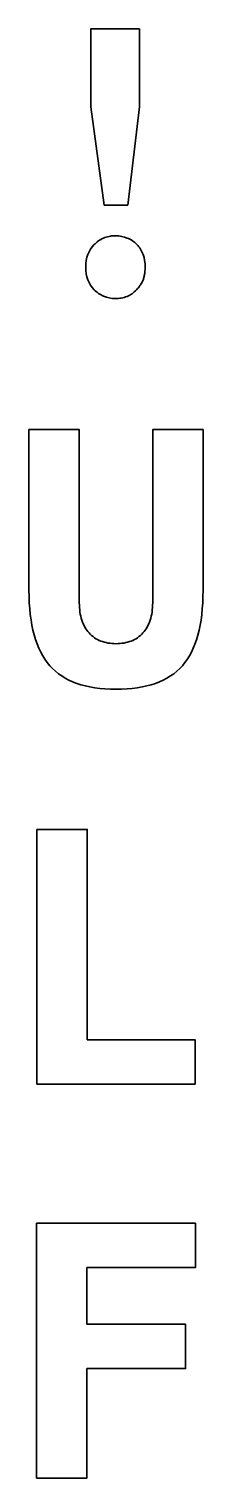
# Model space of a CAD drawing. Header units: inches. Extents: x 0 to 900, y -600 to 85.
# Drawn here: x 245.6 to 254.4, y -516.3 to -443.2 of the extents above; entities that cross this region are included whole.
import ezdxf

# ---------------------------------------------------------------- set-up
doc = ezdxf.new("R2010")
doc.units = ezdxf.units.IN
doc.header["$MEASUREMENT"] = 0
doc.layers.add('01_SNIJLIJNEN', color=7, linetype='Continuous')

msp = doc.modelspace()

# ---------------------------------------------------------------- linework, layer by layer
at = {"layer": '01_SNIJLIJNEN', "color": 5, "lineweight": 35, "true_color": 0x0000ff}
for points in [[(248.712, -447.123), (248.712, -443.196), (251.167, -443.196), (251.167, -447.123), (250.581, -452.084), (249.384, -452.084), (248.712, -447.123)], [(245.999, -483.598), (248.54, -483.598), (248.54, -494.217), (253.975, -494.217), (253.975, -496.457), (245.999, -496.457), (245.999, -483.598)], [(245.982, -503.482), (253.992, -503.482), (253.992, -505.722), (248.523, -505.722), (248.523, -508.581), (253.501, -508.581), (253.501, -510.82), (248.523, -510.82), (248.523, -516.341), (245.982, -516.341), (245.982, -503.482)]]:
    msp.add_lwpolyline(points, dxfattribs=at)
for points, knots in [([(249.961, -456.804), (249.742, -456.804), (249.543, -456.764), (249.362, -456.683), (249.181, -456.603), (249.025, -456.497), (248.893, -456.365), (248.605, -456.078), (248.462, -455.693), (248.462, -455.211), (248.462, -454.74), (248.605, -454.364), (248.893, -454.082), (248.956, -454.019), (248.996, -453.98), (249.013, -453.966), (249.031, -453.952), (249.051, -453.933), (249.074, -453.91), (249.096, -453.893), (249.125, -453.873), (249.16, -453.85), (249.194, -453.827), (249.231, -453.807), (249.272, -453.79), (249.283, -453.784), (249.313, -453.771), (249.362, -453.751), (249.411, -453.731), (249.453, -453.715), (249.487, -453.703), (249.487, -453.703), (249.711, -453.652), (249.711, -453.652), (249.745, -453.646), (249.787, -453.642), (249.836, -453.639), (249.885, -453.636), (249.932, -453.635), (249.978, -453.635), (250.173, -453.635), (250.364, -453.672), (250.551, -453.747), (250.737, -453.821), (250.9, -453.93), (251.037, -454.074), (251.181, -454.217), (251.287, -454.385), (251.356, -454.578), (251.425, -454.77), (251.459, -454.984), (251.459, -455.219), (251.459, -455.357), (251.445, -455.498), (251.416, -455.641), (251.405, -455.716), (251.389, -455.779), (251.369, -455.831), (251.349, -455.883), (251.316, -455.949), (251.27, -456.029), (251.235, -456.092), (251.204, -456.144), (251.175, -456.184), (251.146, -456.224), (251.098, -456.281), (251.029, -456.356), (250.948, -456.442), (250.872, -456.51), (250.8, -456.559), (250.729, -456.607), (250.644, -456.652), (250.546, -456.692), (250.449, -456.738), (250.351, -456.768), (250.254, -456.783), (250.156, -456.797), (250.058, -456.804), (249.961, -456.804)], [0, 0, 0, 0, 1, 1, 1, 2, 2, 2, 3, 3, 3, 4, 4, 4, 5, 5, 5, 6, 6, 6, 7, 7, 7, 8, 8, 8, 9, 9, 9, 10, 10, 10, 11, 11, 11, 12, 12, 12, 13, 13, 13, 14, 14, 14, 15, 15, 15, 16, 16, 16, 17, 17, 17, 18, 18, 18, 19, 19, 19, 20, 20, 20, 21, 21, 21, 22, 22, 22, 23, 23, 23, 24, 24, 24, 25, 25, 25, 26, 26, 26, 26]), ([(249.987, -476.525), (248.454, -476.525), (247.34, -476.129), (246.645, -475.336), (245.945, -474.538), (245.595, -473.269), (245.595, -471.529), (245.595, -471.529), (245.595, -463.416), (245.595, -463.416), (245.595, -463.416), (248.135, -463.416), (248.135, -463.416), (248.135, -463.416), (248.135, -472.167), (248.135, -472.167), (248.135, -472.494), (248.178, -472.786), (248.265, -473.041), (248.351, -473.296), (248.471, -473.51), (248.626, -473.683), (248.793, -473.867), (248.992, -474.003), (249.225, -474.092), (249.457, -474.181), (249.711, -474.225), (249.987, -474.225), (250.263, -474.225), (250.517, -474.181), (250.749, -474.092), (250.982, -474.003), (251.181, -473.867), (251.348, -473.683), (251.503, -473.51), (251.624, -473.296), (251.71, -473.041), (251.796, -472.786), (251.839, -472.494), (251.839, -472.167), (251.839, -472.167), (251.839, -463.416), (251.839, -463.416), (251.839, -463.416), (254.38, -463.416), (254.38, -463.416), (254.38, -463.416), (254.38, -471.529), (254.38, -471.529), (254.38, -473.281), (254.032, -474.55), (253.337, -475.336), (252.637, -476.129), (251.52, -476.525), (249.987, -476.525)], [0, 0, 0, 0, 1, 1, 1, 2, 2, 2, 3, 3, 3, 4, 4, 4, 5, 5, 5, 6, 6, 6, 7, 7, 7, 8, 8, 8, 9, 9, 9, 10, 10, 10, 11, 11, 11, 12, 12, 12, 13, 13, 13, 14, 14, 14, 15, 15, 15, 16, 16, 16, 17, 17, 17, 18, 18, 18, 18])]:
    msp.add_open_spline(points, degree=3, knots=knots, dxfattribs=at)

doc.saveas('drawing.dxf')
